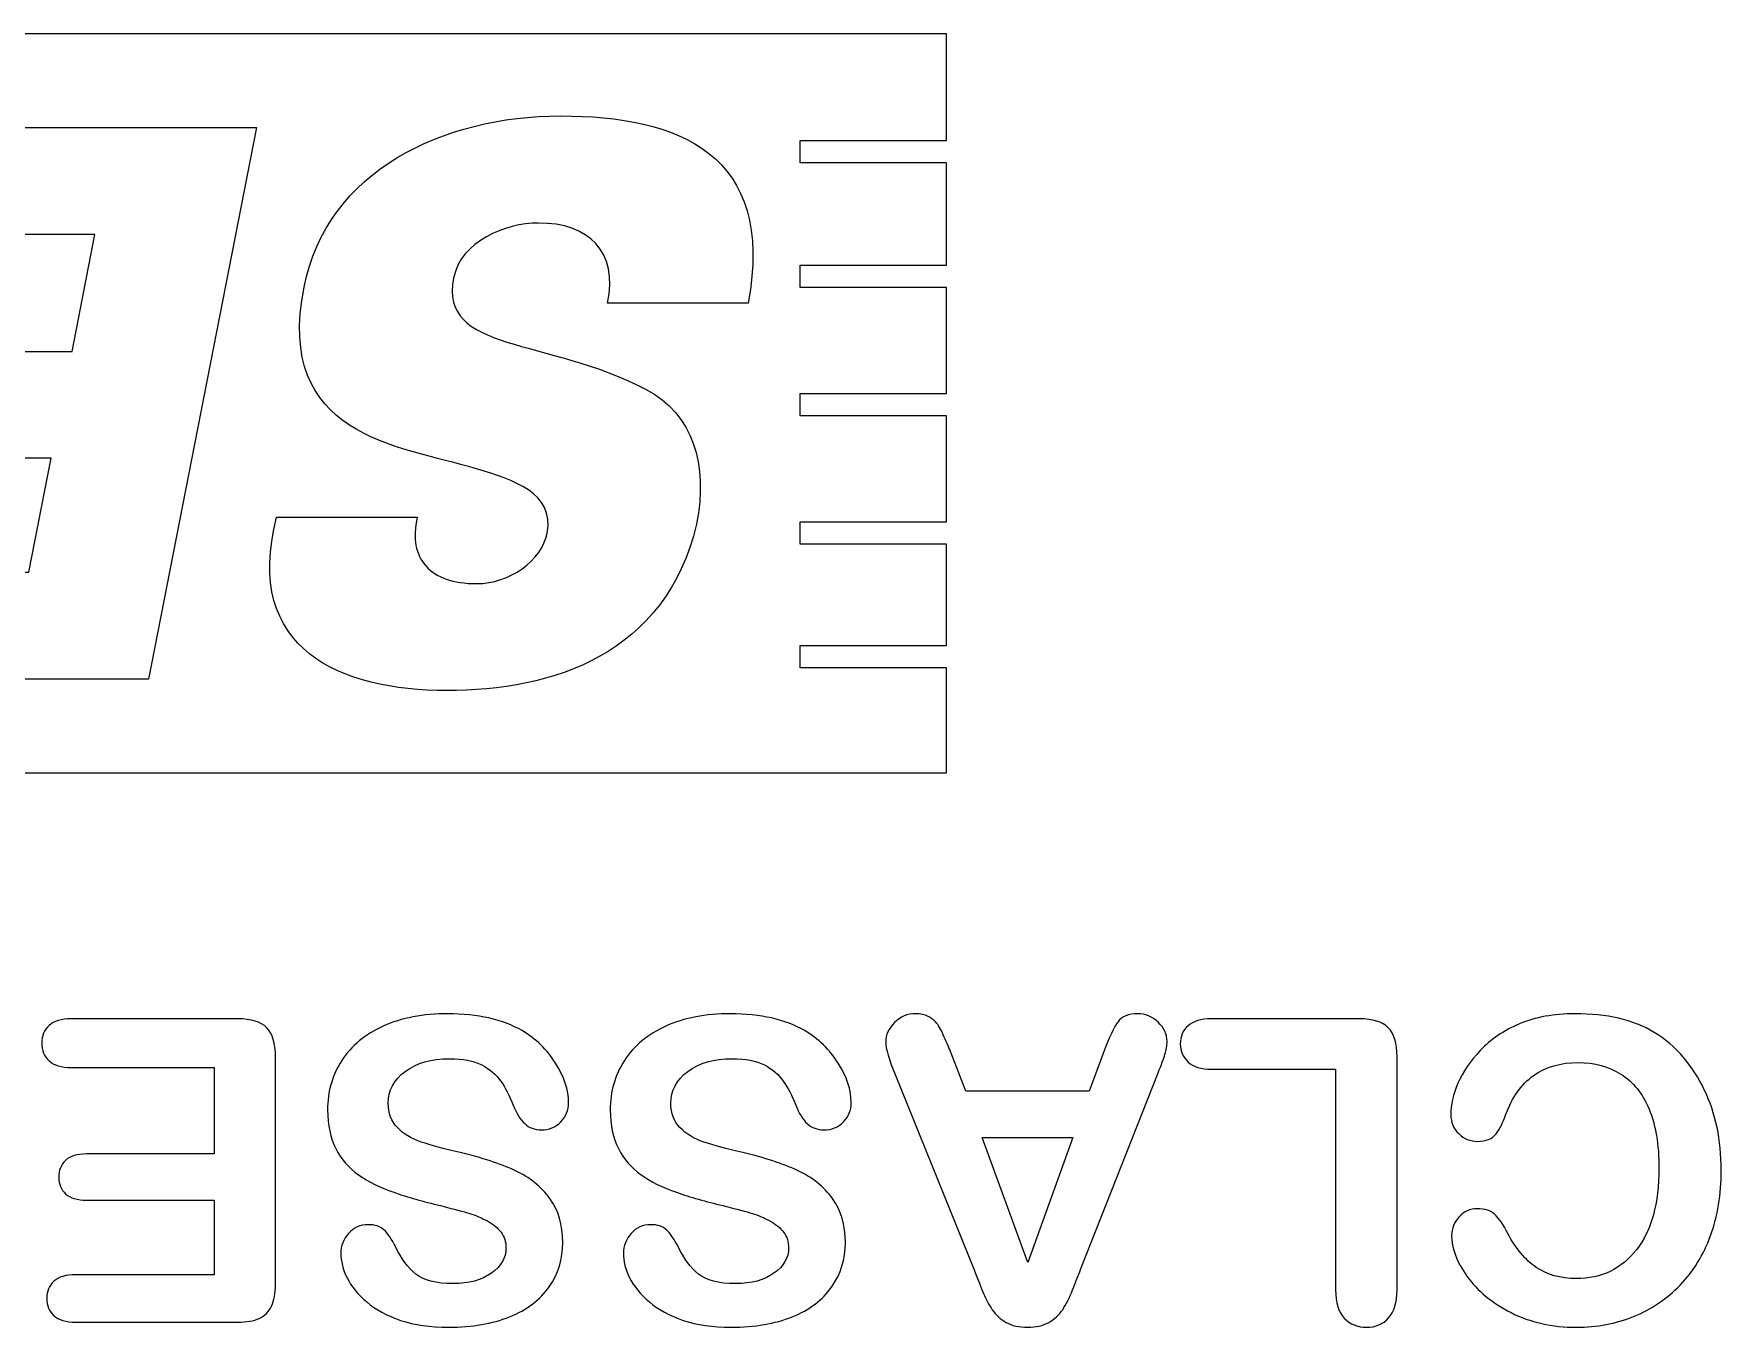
# Model space of a CAD drawing. Header units: millimetres. Extents: x -142 to 129, y -111 to 105.
# Drawn here: x -70.13 to -26.98, y -44.47 to -11.39 of the extents above; entities that cross this region are included whole.
import ezdxf

# ---------------------------------------------------------------- set-up
doc = ezdxf.new("R2010")
doc.units = ezdxf.units.MM
doc.header["$MEASUREMENT"] = 0
doc.layers.add('Layer 1', color=7, linetype='Continuous')

msp = doc.modelspace()

# ---------------------------------------------------------------- linework, layer by layer
at = {"layer": 'Layer 1', "color": 250, "lineweight": 9}
for points, knots in [([(-46.7829, -14.1231), (-46.7829, -14.1231), (-46.7829, -11.3922), (-46.7829, -11.3922), (-46.7829, -11.3922), (-100.6846, -11.3922), (-100.6846, -11.3922), (-100.6846, -11.3922), (-100.6846, -14.0784), (-100.6846, -14.0784)], [0, 0, 0, 0, 0.3333333, 0.3333333, 0.3333333, 0.6666667, 0.6666667, 0.6666667, 1, 1, 1, 1]), ([(-76.8991, -26.9701), (-76.8991, -26.9701), (-76.5445, -25.1623), (-76.5445, -25.1623), (-76.5445, -25.1623), (-70.2497, -25.1623), (-70.2497, -25.1623), (-70.2497, -25.1623), (-69.6802, -22.2506), (-69.6802, -22.2506), (-69.6802, -22.2506), (-75.4714, -22.2506), (-75.4714, -22.2506), (-75.4714, -22.2506), (-74.9379, -19.5152), (-74.9379, -19.5152), (-74.9379, -19.5152), (-69.1466, -19.5152), (-69.1466, -19.5152), (-69.1466, -19.5152), (-68.5621, -16.5254), (-68.5621, -16.5254), (-68.5621, -16.5254), (-74.8569, -16.5254), (-74.8569, -16.5254), (-74.8569, -16.5254), (-74.3203, -13.7898), (-74.3203, -13.7898), (-74.3203, -13.7898), (-64.4284, -13.7898), (-64.4284, -13.7898), (-64.4284, -13.7898), (-67.1892, -27.8978), (-67.1892, -27.8978), (-67.1892, -27.8978), (-76.8991, -27.8978), (-76.8991, -27.8978)], [0, 0, 0, 0, 0.0833333, 0.0833333, 0.0833333, 0.1666667, 0.1666667, 0.1666667, 0.25, 0.25, 0.25, 0.3333333, 0.3333333, 0.3333333, 0.4166667, 0.4166667, 0.4166667, 0.5, 0.5, 0.5, 0.5833333, 0.5833333, 0.5833333, 0.6666667, 0.6666667, 0.6666667, 0.75, 0.75, 0.75, 0.8333333, 0.8333333, 0.8333333, 0.9166667, 0.9166667, 0.9166667, 1, 1, 1, 1]), ([(-63.9159, -23.7553), (-64.7943, -27.1554), (-62.2463, -28.1909), (-59.5665, -28.1909), (-56.8507, -28.1909), (-53.9732, -27.2725), (-53.1757, -23.9312), (-52.879, -22.4071), (-53.2717, -21.1175), (-54.4617, -20.4922), (-57.0216, -19.1438), (-59.7644, -19.5541), (-59.3896, -17.6392), (-59.2068, -16.7013), (-58.0557, -16.2324), (-57.2254, -16.2324), (-55.9305, -16.2324), (-55.1751, -16.9553), (-55.4509, -18.284), (-55.4509, -18.284), (-51.8538, -18.284), (-51.8538, -18.284), (-51.1584, -14.4541), (-53.6345, -13.4934), (-56.6559, -13.4934), (-59.6594, -13.4934), (-62.6329, -14.9035), (-63.2144, -17.8737), (-63.958, -21.6841), (-60.8405, -21.9185), (-58.7811, -22.5243), (-57.8819, -22.7978), (-56.7967, -23.1302), (-56.9976, -24.1656), (-57.1355, -24.8691), (-57.9688, -25.4553), (-58.7962, -25.4553), (-59.4077, -25.4553), (-59.8453, -25.299), (-60.0941, -25.0059), (-60.3608, -24.7127), (-60.4418, -24.3025), (-60.3188, -23.7553), (-60.3188, -23.7553), (-63.9159, -23.7553), (-63.9159, -23.7553)], [0, 0, 0, 0, 0.0666667, 0.0666667, 0.0666667, 0.1333333, 0.1333333, 0.1333333, 0.2, 0.2, 0.2, 0.2666667, 0.2666667, 0.2666667, 0.3333333, 0.3333333, 0.3333333, 0.4, 0.4, 0.4, 0.4666667, 0.4666667, 0.4666667, 0.5333333, 0.5333333, 0.5333333, 0.6, 0.6, 0.6, 0.6666667, 0.6666667, 0.6666667, 0.7333333, 0.7333333, 0.7333333, 0.8, 0.8, 0.8, 0.8666667, 0.8666667, 0.8666667, 0.9333333, 0.9333333, 0.9333333, 1, 1, 1, 1]), ([(-46.7829, -14.6952), (-46.7829, -14.6952), (-50.5299, -14.6952), (-50.5299, -14.6952), (-50.5299, -14.6952), (-50.5299, -14.1231), (-50.5299, -14.1231), (-50.5299, -14.1231), (-46.7829, -14.1231), (-46.7829, -14.1231)], [0, 0, 0, 0, 0.3333333, 0.3333333, 0.3333333, 0.6666667, 0.6666667, 0.6666667, 1, 1, 1, 1]), ([(-46.7829, -17.8792), (-46.7829, -17.8792), (-50.5299, -17.8792), (-50.5299, -17.8792), (-50.5299, -17.8792), (-50.5299, -17.3071), (-50.5299, -17.3071), (-50.5299, -17.3071), (-46.7829, -17.3071), (-46.7829, -17.3071)], [0, 0, 0, 0, 0.3333333, 0.3333333, 0.3333333, 0.6666667, 0.6666667, 0.6666667, 1, 1, 1, 1]), ([(-46.7829, -21.1639), (-46.7829, -21.1639), (-50.5299, -21.1639), (-50.5299, -21.1639), (-50.5299, -21.1639), (-50.5299, -20.5918), (-50.5299, -20.5918), (-50.5299, -20.5918), (-46.7829, -20.5918), (-46.7829, -20.5918)], [0, 0, 0, 0, 0.3333333, 0.3333333, 0.3333333, 0.6666667, 0.6666667, 0.6666667, 1, 1, 1, 1]), ([(-46.7829, -24.4486), (-46.7829, -24.4486), (-50.5299, -24.4486), (-50.5299, -24.4486), (-50.5299, -24.4486), (-50.5299, -23.8765), (-50.5299, -23.8765), (-50.5299, -23.8765), (-46.7829, -23.8765), (-46.7829, -23.8765)], [0, 0, 0, 0, 0.3333333, 0.3333333, 0.3333333, 0.6666667, 0.6666667, 0.6666667, 1, 1, 1, 1]), ([(-46.7829, -27.6059), (-46.7829, -27.6059), (-50.5299, -27.6059), (-50.5299, -27.6059), (-50.5299, -27.6059), (-50.5299, -27.0338), (-50.5299, -27.0338), (-50.5299, -27.0338), (-46.7829, -27.0338), (-46.7829, -27.0338)], [0, 0, 0, 0, 0.3333333, 0.3333333, 0.3333333, 0.6666667, 0.6666667, 0.6666667, 1, 1, 1, 1]), ([(-100.6846, -27.5611), (-100.6846, -27.5611), (-100.6846, -30.292), (-100.6846, -30.292), (-100.6846, -30.292), (-46.7829, -30.292), (-46.7829, -30.292), (-46.7829, -30.292), (-46.7829, -27.6059), (-46.7829, -27.6059)], [0, 0, 0, 0, 0.3333333, 0.3333333, 0.3333333, 0.6666667, 0.6666667, 0.6666667, 1, 1, 1, 1])]:
    msp.add_open_spline(points, degree=3, knots=knots, dxfattribs=at)
for points in [[(-46.7829, -17.3071), (-46.7829, -17.3071), (-46.7829, -14.6952), (-46.7829, -14.6952)], [(-46.7829, -20.5918), (-46.7829, -20.5918), (-46.7829, -17.8792), (-46.7829, -17.8792)], [(-46.7829, -23.8765), (-46.7829, -23.8765), (-46.7829, -21.1639), (-46.7829, -21.1639)], [(-46.7829, -27.0338), (-46.7829, -27.0338), (-46.7829, -24.4486), (-46.7829, -24.4486)]]:
    msp.add_open_spline(points, degree=3, dxfattribs=at)
at = {"layer": 'Layer 1', "color": 250}
for points, knots in [([(-69.0537, -43.1293), (-69.0537, -43.1293), (-65.5147, -43.1293), (-65.5147, -43.1293), (-65.5147, -43.1293), (-65.5147, -41.2225), (-65.5147, -41.2225), (-65.5147, -41.2225), (-68.7739, -41.2225), (-68.7739, -41.2225), (-69.0122, -41.2225), (-69.1928, -41.1683), (-69.3101, -41.0618), (-69.4275, -40.9553), (-69.4871, -40.8126), (-69.4871, -40.6375), (-69.4871, -40.4623), (-69.4293, -40.3179), (-69.3137, -40.2077), (-69.1964, -40.0976), (-69.0158, -40.0416), (-68.7739, -40.0416), (-68.7739, -40.0416), (-65.5147, -40.0416), (-65.5147, -40.0416), (-65.5147, -40.0416), (-65.5147, -37.8315), (-65.5147, -37.8315), (-65.5147, -37.8315), (-69.1747, -37.8315), (-69.1747, -37.8315), (-69.4221, -37.8315), (-69.6081, -37.7737), (-69.7327, -37.66), (-69.8591, -37.5462), (-69.9204, -37.3927), (-69.9223, -37.2031), (-69.9204, -37.0208), (-69.8591, -36.8709), (-69.7327, -36.7571), (-69.6081, -36.6434), (-69.4221, -36.5856), (-69.1747, -36.5856), (-69.1747, -36.5856), (-64.9062, -36.5856), (-64.9062, -36.5856), (-64.5649, -36.5856), (-64.3175, -36.6614), (-64.1676, -36.8131), (-64.0178, -36.9648), (-63.9437, -37.2104), (-63.9437, -37.548), (-63.9437, -37.548), (-63.9437, -43.3803), (-63.9437, -43.3803), (-63.9437, -43.606), (-63.9781, -43.7901), (-64.0449, -43.9328), (-64.1117, -44.0754), (-64.2164, -44.1802), (-64.359, -44.2452), (-64.5017, -44.3102), (-64.6841, -44.3427), (-64.9062, -44.3427), (-64.9062, -44.3427), (-69.0537, -44.3427), (-69.0537, -44.3427), (-69.3047, -44.3427), (-69.4907, -44.2867), (-69.6117, -44.1766), (-69.7327, -44.0646), (-69.7941, -43.9183), (-69.7941, -43.7396), (-69.7941, -43.5554), (-69.7327, -43.4073), (-69.6117, -43.2954), (-69.4907, -43.1853), (-69.3047, -43.1293), (-69.0537, -43.1293)], [0, 0, 0, 0, 0.0384615, 0.0384615, 0.0384615, 0.0769231, 0.0769231, 0.0769231, 0.1153846, 0.1153846, 0.1153846, 0.1538462, 0.1538462, 0.1538462, 0.1923077, 0.1923077, 0.1923077, 0.2307692, 0.2307692, 0.2307692, 0.2692308, 0.2692308, 0.2692308, 0.3076923, 0.3076923, 0.3076923, 0.3461538, 0.3461538, 0.3461538, 0.3846154, 0.3846154, 0.3846154, 0.4230769, 0.4230769, 0.4230769, 0.4615385, 0.4615385, 0.4615385, 0.5, 0.5, 0.5, 0.5384615, 0.5384615, 0.5384615, 0.5769231, 0.5769231, 0.5769231, 0.6153846, 0.6153846, 0.6153846, 0.6538462, 0.6538462, 0.6538462, 0.6923077, 0.6923077, 0.6923077, 0.7307692, 0.7307692, 0.7307692, 0.7692308, 0.7692308, 0.7692308, 0.8076923, 0.8076923, 0.8076923, 0.8461538, 0.8461538, 0.8461538, 0.8846154, 0.8846154, 0.8846154, 0.9230769, 0.9230769, 0.9230769, 0.9615385, 0.9615385, 0.9615385, 1, 1, 1, 1]), ([(-62.6112, -38.9113), (-62.6112, -38.4436), (-62.4902, -38.0229), (-62.2483, -37.6491), (-62.0081, -37.2754), (-61.6542, -36.9828), (-61.1883, -36.7716), (-60.7225, -36.5603), (-60.1699, -36.4556), (-59.5326, -36.4556), (-58.767, -36.4556), (-58.135, -36.6), (-57.6384, -36.8871), (-57.2863, -37.0948), (-57.001, -37.3729), (-56.7807, -37.7195), (-56.5605, -38.0662), (-56.4503, -38.4039), (-56.4503, -38.7325), (-56.4503, -38.9221), (-56.5171, -39.0846), (-56.6489, -39.2218), (-56.7807, -39.3573), (-56.9487, -39.4241), (-57.1527, -39.4241), (-57.3188, -39.4241), (-57.4579, -39.3717), (-57.5716, -39.2652), (-57.6872, -39.1605), (-57.7847, -39.0034), (-57.8659, -38.7939), (-57.9634, -38.5483), (-58.07, -38.3407), (-58.1855, -38.1764), (-58.2993, -38.0103), (-58.4618, -37.873), (-58.6695, -37.7647), (-58.8789, -37.6582), (-59.1516, -37.604), (-59.491, -37.604), (-59.9551, -37.604), (-60.3343, -37.7123), (-60.625, -37.929), (-60.9157, -38.1457), (-61.0619, -38.4165), (-61.0619, -38.7415), (-61.0619, -38.9998), (-60.9843, -39.2092), (-60.8272, -39.3681), (-60.6701, -39.5288), (-60.4661, -39.6516), (-60.2169, -39.7365), (-59.9695, -39.8213), (-59.6355, -39.9116), (-59.2202, -40.0073), (-58.6622, -40.1373), (-58.1964, -40.289), (-57.8226, -40.4641), (-57.447, -40.6393), (-57.1491, -40.8776), (-56.9288, -41.1792), (-56.7085, -41.4807), (-56.5984, -41.8545), (-56.5984, -42.3041), (-56.5984, -42.7302), (-56.7139, -43.1094), (-56.9469, -43.4417), (-57.1798, -43.7721), (-57.5174, -44.0267), (-57.958, -44.2054), (-58.3986, -44.3842), (-58.9168, -44.4727), (-59.5127, -44.4727), (-59.9876, -44.4727), (-60.3993, -44.4131), (-60.7478, -44.2957), (-61.0944, -44.1766), (-61.3833, -44.0195), (-61.6109, -43.8245), (-61.8402, -43.6294), (-62.0081, -43.4236), (-62.1146, -43.2087), (-62.2194, -42.9939), (-62.2735, -42.7826), (-62.2735, -42.5786), (-62.2735, -42.3926), (-62.2067, -42.2228), (-62.0749, -42.073), (-61.9431, -41.9231), (-61.777, -41.8491), (-61.5802, -41.8491), (-61.3996, -41.8491), (-61.2642, -41.8942), (-61.1703, -41.9827), (-61.0764, -42.073), (-60.9753, -42.221), (-60.8669, -42.4251), (-60.7243, -42.7176), (-60.5564, -42.9469), (-60.3577, -43.1112), (-60.1609, -43.2755), (-59.8431, -43.3568), (-59.4044, -43.3568), (-58.9999, -43.3568), (-58.6713, -43.2683), (-58.4239, -43.0896), (-58.1747, -42.9108), (-58.0501, -42.6977), (-58.0501, -42.4467), (-58.0501, -42.2915), (-58.0916, -42.1578), (-58.1765, -42.0441), (-58.2614, -41.9321), (-58.3787, -41.8346), (-58.5268, -41.7534), (-58.6749, -41.6721), (-58.8247, -41.6089), (-58.9764, -41.562), (-59.1281, -41.5168), (-59.3791, -41.45), (-59.7276, -41.3615), (-60.1645, -41.2586), (-60.5618, -41.1467), (-60.9157, -41.0221), (-61.2696, -40.8993), (-61.5711, -40.7494), (-61.8203, -40.5725), (-62.0695, -40.3973), (-62.2627, -40.1734), (-62.4017, -39.9026), (-62.5408, -39.6335), (-62.6112, -39.3031), (-62.6112, -38.9113)], [0, 0, 0, 0, 0.0227273, 0.0227273, 0.0227273, 0.0454545, 0.0454545, 0.0454545, 0.0681818, 0.0681818, 0.0681818, 0.0909091, 0.0909091, 0.0909091, 0.1136364, 0.1136364, 0.1136364, 0.1363636, 0.1363636, 0.1363636, 0.1590909, 0.1590909, 0.1590909, 0.1818182, 0.1818182, 0.1818182, 0.2045455, 0.2045455, 0.2045455, 0.2272727, 0.2272727, 0.2272727, 0.25, 0.25, 0.25, 0.2727273, 0.2727273, 0.2727273, 0.2954545, 0.2954545, 0.2954545, 0.3181818, 0.3181818, 0.3181818, 0.3409091, 0.3409091, 0.3409091, 0.3636364, 0.3636364, 0.3636364, 0.3863636, 0.3863636, 0.3863636, 0.4090909, 0.4090909, 0.4090909, 0.4318182, 0.4318182, 0.4318182, 0.4545455, 0.4545455, 0.4545455, 0.4772727, 0.4772727, 0.4772727, 0.5, 0.5, 0.5, 0.5227273, 0.5227273, 0.5227273, 0.5454545, 0.5454545, 0.5454545, 0.5681818, 0.5681818, 0.5681818, 0.5909091, 0.5909091, 0.5909091, 0.6136364, 0.6136364, 0.6136364, 0.6363636, 0.6363636, 0.6363636, 0.6590909, 0.6590909, 0.6590909, 0.6818182, 0.6818182, 0.6818182, 0.7045455, 0.7045455, 0.7045455, 0.7272727, 0.7272727, 0.7272727, 0.75, 0.75, 0.75, 0.7727273, 0.7727273, 0.7727273, 0.7954545, 0.7954545, 0.7954545, 0.8181818, 0.8181818, 0.8181818, 0.8409091, 0.8409091, 0.8409091, 0.8636364, 0.8636364, 0.8636364, 0.8863636, 0.8863636, 0.8863636, 0.9090909, 0.9090909, 0.9090909, 0.9318182, 0.9318182, 0.9318182, 0.9545455, 0.9545455, 0.9545455, 0.9772727, 0.9772727, 0.9772727, 1, 1, 1, 1]), ([(-55.385, -38.9113), (-55.385, -38.4436), (-55.264, -38.0229), (-55.0221, -37.6491), (-54.7819, -37.2754), (-54.428, -36.9828), (-53.9621, -36.7716), (-53.4963, -36.5603), (-52.9437, -36.4556), (-52.3064, -36.4556), (-51.5408, -36.4556), (-50.9088, -36.6), (-50.4122, -36.8871), (-50.0601, -37.0948), (-49.7748, -37.3729), (-49.5545, -37.7195), (-49.3343, -38.0662), (-49.2241, -38.4039), (-49.2241, -38.7325), (-49.2241, -38.9221), (-49.2909, -39.0846), (-49.4227, -39.2218), (-49.5545, -39.3573), (-49.7225, -39.4241), (-49.9265, -39.4241), (-50.0926, -39.4241), (-50.2317, -39.3717), (-50.3454, -39.2652), (-50.461, -39.1605), (-50.5585, -39.0034), (-50.6397, -38.7939), (-50.7372, -38.5483), (-50.8438, -38.3407), (-50.9593, -38.1764), (-51.0731, -38.0103), (-51.2356, -37.873), (-51.4433, -37.7647), (-51.6527, -37.6582), (-51.9254, -37.604), (-52.2648, -37.604), (-52.7289, -37.604), (-53.1081, -37.7123), (-53.3988, -37.929), (-53.6895, -38.1457), (-53.8357, -38.4165), (-53.8357, -38.7415), (-53.8357, -38.9998), (-53.7581, -39.2092), (-53.601, -39.3681), (-53.4439, -39.5288), (-53.2399, -39.6516), (-52.9907, -39.7365), (-52.7433, -39.8213), (-52.4093, -39.9116), (-51.994, -40.0073), (-51.436, -40.1373), (-50.9702, -40.289), (-50.5964, -40.4641), (-50.2208, -40.6393), (-49.9229, -40.8776), (-49.7026, -41.1792), (-49.4823, -41.4807), (-49.3722, -41.8545), (-49.3722, -42.3041), (-49.3722, -42.7302), (-49.4877, -43.1094), (-49.7207, -43.4417), (-49.9536, -43.7721), (-50.2912, -44.0267), (-50.7318, -44.2054), (-51.1724, -44.3842), (-51.6906, -44.4727), (-52.2865, -44.4727), (-52.7614, -44.4727), (-53.1731, -44.4131), (-53.5216, -44.2957), (-53.8682, -44.1766), (-54.1571, -44.0195), (-54.3847, -43.8245), (-54.614, -43.6294), (-54.7819, -43.4236), (-54.8884, -43.2087), (-54.9932, -42.9939), (-55.0473, -42.7826), (-55.0473, -42.5786), (-55.0473, -42.3926), (-54.9805, -42.2228), (-54.8487, -42.073), (-54.7169, -41.9231), (-54.5508, -41.8491), (-54.354, -41.8491), (-54.1734, -41.8491), (-54.038, -41.8942), (-53.9441, -41.9827), (-53.8502, -42.073), (-53.7491, -42.221), (-53.6407, -42.4251), (-53.4981, -42.7176), (-53.3302, -42.9469), (-53.1315, -43.1112), (-52.9347, -43.2755), (-52.6169, -43.3568), (-52.1782, -43.3568), (-51.7737, -43.3568), (-51.4451, -43.2683), (-51.1977, -43.0896), (-50.9485, -42.9108), (-50.8239, -42.6977), (-50.8239, -42.4467), (-50.8239, -42.2915), (-50.8654, -42.1578), (-50.9503, -42.0441), (-51.0352, -41.9321), (-51.1525, -41.8346), (-51.3006, -41.7534), (-51.4487, -41.6721), (-51.5985, -41.6089), (-51.7502, -41.562), (-51.9019, -41.5168), (-52.1529, -41.45), (-52.5014, -41.3615), (-52.9383, -41.2586), (-53.3356, -41.1467), (-53.6895, -41.0221), (-54.0434, -40.8993), (-54.3449, -40.7494), (-54.5941, -40.5725), (-54.8433, -40.3973), (-55.0365, -40.1734), (-55.1755, -39.9026), (-55.3146, -39.6335), (-55.385, -39.3031), (-55.385, -38.9113)], [0, 0, 0, 0, 0.0227273, 0.0227273, 0.0227273, 0.0454545, 0.0454545, 0.0454545, 0.0681818, 0.0681818, 0.0681818, 0.0909091, 0.0909091, 0.0909091, 0.1136364, 0.1136364, 0.1136364, 0.1363636, 0.1363636, 0.1363636, 0.1590909, 0.1590909, 0.1590909, 0.1818182, 0.1818182, 0.1818182, 0.2045455, 0.2045455, 0.2045455, 0.2272727, 0.2272727, 0.2272727, 0.25, 0.25, 0.25, 0.2727273, 0.2727273, 0.2727273, 0.2954545, 0.2954545, 0.2954545, 0.3181818, 0.3181818, 0.3181818, 0.3409091, 0.3409091, 0.3409091, 0.3636364, 0.3636364, 0.3636364, 0.3863636, 0.3863636, 0.3863636, 0.4090909, 0.4090909, 0.4090909, 0.4318182, 0.4318182, 0.4318182, 0.4545455, 0.4545455, 0.4545455, 0.4772727, 0.4772727, 0.4772727, 0.5, 0.5, 0.5, 0.5227273, 0.5227273, 0.5227273, 0.5454545, 0.5454545, 0.5454545, 0.5681818, 0.5681818, 0.5681818, 0.5909091, 0.5909091, 0.5909091, 0.6136364, 0.6136364, 0.6136364, 0.6363636, 0.6363636, 0.6363636, 0.6590909, 0.6590909, 0.6590909, 0.6818182, 0.6818182, 0.6818182, 0.7045455, 0.7045455, 0.7045455, 0.7272727, 0.7272727, 0.7272727, 0.75, 0.75, 0.75, 0.7727273, 0.7727273, 0.7727273, 0.7954545, 0.7954545, 0.7954545, 0.8181818, 0.8181818, 0.8181818, 0.8409091, 0.8409091, 0.8409091, 0.8636364, 0.8636364, 0.8636364, 0.8863636, 0.8863636, 0.8863636, 0.9090909, 0.9090909, 0.9090909, 0.9318182, 0.9318182, 0.9318182, 0.9545455, 0.9545455, 0.9545455, 0.9772727, 0.9772727, 0.9772727, 1, 1, 1, 1]), ([(-46.6637, -37.465), (-46.6637, -37.465), (-46.2935, -38.4382), (-46.2935, -38.4382), (-46.2935, -38.4382), (-43.1409, -38.4382), (-43.1409, -38.4382), (-43.1409, -38.4382), (-42.7707, -37.4451), (-42.7707, -37.4451), (-42.6262, -37.0569), (-42.5035, -36.7951), (-42.4005, -36.6596), (-42.2994, -36.5242), (-42.1315, -36.4556), (-41.8986, -36.4556), (-41.7017, -36.4556), (-41.5266, -36.5278), (-41.3749, -36.6723), (-41.2233, -36.8167), (-41.1474, -36.981), (-41.1474, -37.1634), (-41.1474, -37.2699), (-41.1655, -37.3801), (-41.1998, -37.492), (-41.2359, -37.6058), (-41.2937, -37.7611), (-41.3749, -37.9633), (-41.3749, -37.9633), (-43.3575, -42.9975), (-43.3575, -42.9975), (-43.4153, -43.1419), (-43.4821, -43.3153), (-43.5616, -43.5175), (-43.641, -43.7215), (-43.7259, -43.8895), (-43.8162, -44.0231), (-43.9064, -44.1567), (-44.0238, -44.265), (-44.1701, -44.3481), (-44.3163, -44.4311), (-44.4969, -44.4727), (-44.7118, -44.4727), (-44.9321, -44.4727), (-45.1144, -44.4311), (-45.2607, -44.3481), (-45.4069, -44.265), (-45.5243, -44.1585), (-45.6146, -44.0285), (-45.7049, -43.8985), (-45.7807, -43.7576), (-45.8421, -43.6078), (-45.9035, -43.4579), (-45.9811, -43.2575), (-46.0768, -43.0083), (-46.0768, -43.0083), (-48.1028, -38.0048), (-48.1028, -38.0048), (-48.2617, -37.6238), (-48.3411, -37.3476), (-48.3411, -37.1742), (-48.3411, -36.9955), (-48.2653, -36.8294), (-48.1154, -36.6795), (-47.9655, -36.5296), (-47.785, -36.4556), (-47.5737, -36.4556), (-47.4509, -36.4556), (-47.3444, -36.4773), (-47.2559, -36.5224), (-47.1693, -36.5657), (-47.0952, -36.6253), (-47.0338, -36.7012), (-46.9742, -36.777), (-46.9111, -36.8944), (-46.8424, -37.0497), (-46.772, -37.2067), (-46.7142, -37.3458), (-46.6637, -37.465)], [0, 0, 0, 0, 0.0384615, 0.0384615, 0.0384615, 0.0769231, 0.0769231, 0.0769231, 0.1153846, 0.1153846, 0.1153846, 0.1538462, 0.1538462, 0.1538462, 0.1923077, 0.1923077, 0.1923077, 0.2307692, 0.2307692, 0.2307692, 0.2692308, 0.2692308, 0.2692308, 0.3076923, 0.3076923, 0.3076923, 0.3461538, 0.3461538, 0.3461538, 0.3846154, 0.3846154, 0.3846154, 0.4230769, 0.4230769, 0.4230769, 0.4615385, 0.4615385, 0.4615385, 0.5, 0.5, 0.5, 0.5384615, 0.5384615, 0.5384615, 0.5769231, 0.5769231, 0.5769231, 0.6153846, 0.6153846, 0.6153846, 0.6538462, 0.6538462, 0.6538462, 0.6923077, 0.6923077, 0.6923077, 0.7307692, 0.7307692, 0.7307692, 0.7692308, 0.7692308, 0.7692308, 0.8076923, 0.8076923, 0.8076923, 0.8461538, 0.8461538, 0.8461538, 0.8846154, 0.8846154, 0.8846154, 0.9230769, 0.9230769, 0.9230769, 0.9615385, 0.9615385, 0.9615385, 1, 1, 1, 1]), ([(-36.8373, -43.5211), (-36.8373, -43.5211), (-36.8373, -37.8748), (-36.8373, -37.8748), (-36.8373, -37.8748), (-40.0224, -37.8748), (-40.0224, -37.8748), (-40.2752, -37.8748), (-40.4702, -37.8134), (-40.6056, -37.6907), (-40.7429, -37.5661), (-40.8097, -37.4108), (-40.8097, -37.2248), (-40.8097, -37.0352), (-40.7429, -36.8799), (-40.6093, -36.7626), (-40.4756, -36.6452), (-40.2788, -36.5856), (-40.0224, -36.5856), (-40.0224, -36.5856), (-36.2288, -36.5856), (-36.2288, -36.5856), (-35.8875, -36.5856), (-35.6401, -36.6614), (-35.4902, -36.8131), (-35.3404, -36.9648), (-35.2663, -37.2104), (-35.2663, -37.548), (-35.2663, -37.548), (-35.2663, -43.5211), (-35.2663, -43.5211), (-35.2663, -43.8371), (-35.3386, -44.0754), (-35.4812, -44.2343), (-35.6239, -44.3932), (-35.8116, -44.4727), (-36.0446, -44.4727), (-36.2793, -44.4727), (-36.4707, -44.395), (-36.617, -44.2379), (-36.7632, -44.0809), (-36.8373, -43.8407), (-36.8373, -43.5211)], [0, 0, 0, 0, 0.0714286, 0.0714286, 0.0714286, 0.1428571, 0.1428571, 0.1428571, 0.2142857, 0.2142857, 0.2142857, 0.2857143, 0.2857143, 0.2857143, 0.3571429, 0.3571429, 0.3571429, 0.4285714, 0.4285714, 0.4285714, 0.5, 0.5, 0.5, 0.5714286, 0.5714286, 0.5714286, 0.6428571, 0.6428571, 0.6428571, 0.7142857, 0.7142857, 0.7142857, 0.7857143, 0.7857143, 0.7857143, 0.8571429, 0.8571429, 0.8571429, 0.9285714, 0.9285714, 0.9285714, 1, 1, 1, 1]), ([(-33.8904, -39.0359), (-33.8904, -38.7885), (-33.8308, -38.5213), (-33.7081, -38.2342), (-33.5871, -37.9471), (-33.3957, -37.6654), (-33.1339, -37.3891), (-32.8738, -37.111), (-32.5398, -36.8871), (-32.1353, -36.7138), (-31.7291, -36.5423), (-31.256, -36.4556), (-30.7161, -36.4556), (-30.308, -36.4556), (-29.9361, -36.4935), (-29.6002, -36.5712), (-29.2662, -36.6488), (-28.961, -36.7698), (-28.6884, -36.9341), (-28.4157, -37.0966), (-28.1629, -37.3133), (-27.9336, -37.5805), (-27.7296, -37.8243), (-27.5544, -38.0951), (-27.41, -38.3967), (-27.2655, -38.6982), (-27.1572, -39.0214), (-27.0849, -39.3627), (-27.0127, -39.704), (-26.9766, -40.0687), (-26.9766, -40.4533), (-26.9766, -41.0763), (-27.0669, -41.636), (-27.2492, -42.1289), (-27.4298, -42.6237), (-27.6916, -43.0462), (-28.0293, -43.3965), (-28.3688, -43.7468), (-28.7642, -44.014), (-29.2192, -44.1982), (-29.6742, -44.3806), (-30.16, -44.4727), (-30.6746, -44.4727), (-31.3029, -44.4727), (-31.8609, -44.3481), (-32.352, -44.0971), (-32.8413, -43.8479), (-33.2169, -43.5374), (-33.4787, -43.169), (-33.7388, -42.8006), (-33.8688, -42.454), (-33.8706, -42.1253), (-33.8688, -41.9448), (-33.8056, -41.7877), (-33.6792, -41.6486), (-33.5528, -41.5114), (-33.3993, -41.4428), (-33.2187, -41.4428), (-33.0183, -41.4428), (-32.8666, -41.4916), (-32.7673, -41.5854), (-32.6662, -41.6811), (-32.5542, -41.8455), (-32.4315, -42.0784), (-32.2256, -42.463), (-31.9855, -42.7501), (-31.7092, -42.9415), (-31.4311, -43.1311), (-31.0899, -43.2268), (-30.6854, -43.2268), (-30.039, -43.2268), (-29.5262, -42.9812), (-29.1434, -42.4919), (-28.7606, -42.0007), (-28.5692, -41.3038), (-28.5692, -40.4009), (-28.5692, -39.7979), (-28.654, -39.2959), (-28.8238, -38.895), (-28.9917, -38.4942), (-29.2319, -38.1962), (-29.5424, -37.9976), (-29.853, -37.8008), (-30.2159, -37.7015), (-30.633, -37.7015), (-31.0844, -37.7015), (-31.4654, -37.8134), (-31.7778, -38.0373), (-32.0902, -38.2612), (-32.3249, -38.5899), (-32.4838, -39.025), (-32.5506, -39.2291), (-32.6337, -39.3952), (-32.733, -39.5252), (-32.8305, -39.6534), (-32.9894, -39.7184), (-33.2079, -39.7184), (-33.3957, -39.7184), (-33.5564, -39.6534), (-33.69, -39.5216), (-33.8236, -39.3916), (-33.8904, -39.2291), (-33.8904, -39.0359)], [0, 0, 0, 0, 0.0294118, 0.0294118, 0.0294118, 0.0588235, 0.0588235, 0.0588235, 0.0882353, 0.0882353, 0.0882353, 0.1176471, 0.1176471, 0.1176471, 0.1470588, 0.1470588, 0.1470588, 0.1764706, 0.1764706, 0.1764706, 0.2058824, 0.2058824, 0.2058824, 0.2352941, 0.2352941, 0.2352941, 0.2647059, 0.2647059, 0.2647059, 0.2941176, 0.2941176, 0.2941176, 0.3235294, 0.3235294, 0.3235294, 0.3529412, 0.3529412, 0.3529412, 0.3823529, 0.3823529, 0.3823529, 0.4117647, 0.4117647, 0.4117647, 0.4411765, 0.4411765, 0.4411765, 0.4705882, 0.4705882, 0.4705882, 0.5, 0.5, 0.5, 0.5294118, 0.5294118, 0.5294118, 0.5588235, 0.5588235, 0.5588235, 0.5882353, 0.5882353, 0.5882353, 0.6176471, 0.6176471, 0.6176471, 0.6470588, 0.6470588, 0.6470588, 0.6764706, 0.6764706, 0.6764706, 0.7058824, 0.7058824, 0.7058824, 0.7352941, 0.7352941, 0.7352941, 0.7647059, 0.7647059, 0.7647059, 0.7941176, 0.7941176, 0.7941176, 0.8235294, 0.8235294, 0.8235294, 0.8529412, 0.8529412, 0.8529412, 0.8823529, 0.8823529, 0.8823529, 0.9117647, 0.9117647, 0.9117647, 0.9411765, 0.9411765, 0.9411765, 0.9705882, 0.9705882, 0.9705882, 1, 1, 1, 1]), ([(-43.5543, -39.6191), (-43.5543, -39.6191), (-45.871, -39.6191), (-45.871, -39.6191), (-45.871, -39.6191), (-44.7027, -42.8151), (-44.7027, -42.8151), (-44.7027, -42.8151), (-43.5543, -39.6191), (-43.5543, -39.6191)], [0, 0, 0, 0, 0.3333333, 0.3333333, 0.3333333, 0.6666667, 0.6666667, 0.6666667, 1, 1, 1, 1])]:
    msp.add_open_spline(points, degree=3, knots=knots, dxfattribs=at)

doc.saveas('drawing.dxf')
